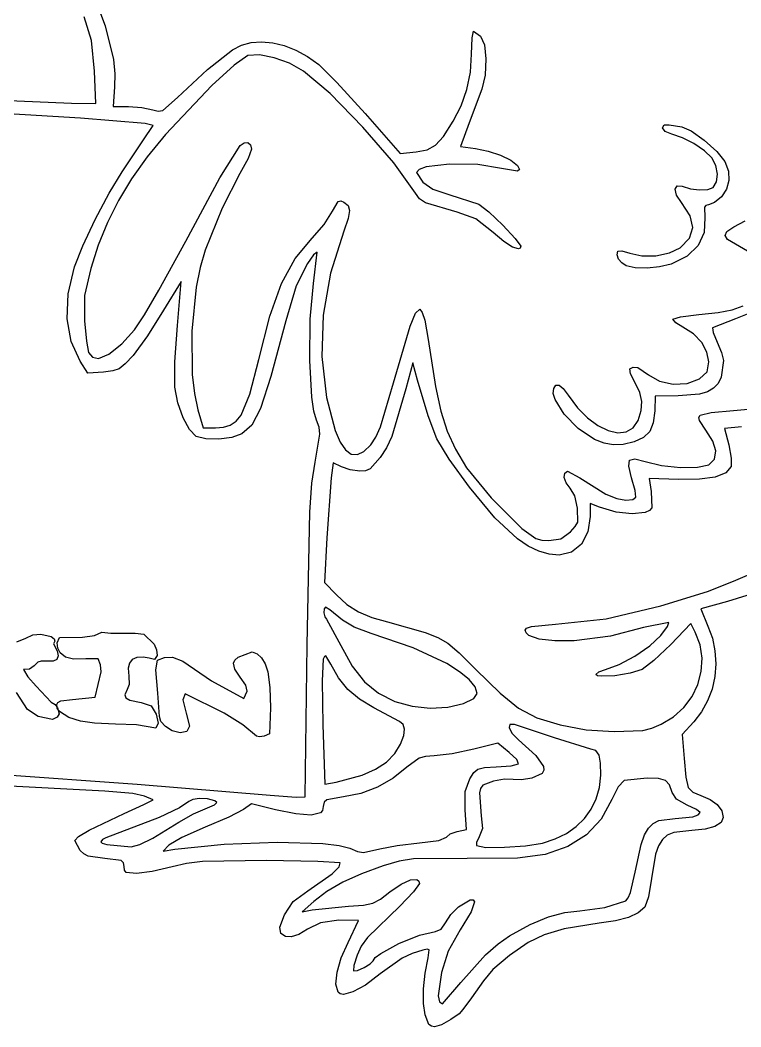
# Model space of a CAD drawing. Extents: x 2 to 201, y 47 to 241.
# Drawn here: x 64 to 134.3, y 46.9 to 145.1 of the extents above; entities that cross this region are included whole.
import ezdxf

# ---------------------------------------------------------------- set-up
doc = ezdxf.new("R2010")
doc.units = 0

msp = doc.modelspace()

# ---------------------------------------------------------------- linework, layer by layer
at = {"layer": 'Layer 1'}
for p, q in [((70.779075, 148.604522), (72.327993, 144.491419)), ((71.007031, 143.063355), (70.276125, 145.37206)), ((72.327993, 144.491419), (73.122107, 141.225555)), ((108.087552, 143.310595), (108.221354, 143.960949)), ((108.221354, 143.960949), (108.926909, 143.493874)), ((108.926909, 143.493874), (109.295311, 142.65733)), ((71.276292, 140.080393), (71.007031, 143.063355)), ((84.748565, 142.163986), (85.60255, 142.610745)), ((85.60255, 142.610745), (86.551103, 142.871511)), ((86.551103, 142.871511), (87.57508, 142.949583)), ((87.57508, 142.949583), (88.655342, 142.848258)), ((88.655342, 142.848258), (89.772748, 142.570837)), ((89.772748, 142.570837), (90.908156, 142.120618)), ((108.031898, 141.74698), (108.087552, 143.310595)), ((109.295311, 142.65733), (109.441736, 141.263066)), ((82.283745, 140.228629), (84.748565, 142.163986)), ((86.241972, 141.607929), (84.897991, 140.6678)), ((87.380551, 141.661701), (86.241972, 141.607929)), ((88.792471, 141.389043), (87.380551, 141.661701)), ((90.283469, 140.844633), (88.792471, 141.389043)), ((90.908156, 142.120618), (92.042426, 141.500899)), ((92.042426, 141.500899), (93.156416, 140.714978)), ((107.923347, 139.964029), (108.031898, 141.74698)), ((73.122107, 141.225555), (73.263287, 139.824757)), ((84.897991, 140.6678), (82.710582, 138.669485)), ((91.659284, 140.083151), (90.283469, 140.844633)), ((93.156416, 140.714978), (94.918725, 138.967368)), ((109.441736, 141.263066), (109.358158, 139.689863)), ((71.414045, 136.905393), (71.276292, 140.080393)), ((71.276292, 140.080393), (71.276292, 140.080393)), ((73.263287, 139.824757), (73.248376, 138.53307)), ((79.372373, 137.508671), (82.283745, 140.228629)), ((94.255268, 137.885012), (91.659284, 140.083151)), ((107.594249, 138.288718), (107.923347, 139.964029)), ((109.358158, 139.689863), (109.036553, 138.316504)), ((73.248376, 138.53307), (73.111724, 136.623171)), ((82.710582, 138.669485), (78.221337, 133.908665)), ((94.918725, 138.967368), (97.653091, 135.954019)), ((77.942899, 136.248778), (79.372373, 137.508671)), ((97.432101, 134.628139), (94.255268, 137.885012)), ((107.039441, 136.701997), (107.594249, 138.288718)), ((109.036553, 138.316504), (107.81089, 135.022483)), ((62.196667, 137.257694), (69.050208, 136.948472)), ((69.050208, 136.948472), (71.414045, 136.905393)), ((73.111724, 136.623171), (74.584134, 136.623171)), ((74.584134, 136.623171), (75.888579, 136.53095)), ((75.888579, 136.53095), (76.957143, 136.309227)), ((106.253757, 135.184814), (107.039441, 136.701997)), ((69.931898, 135.476928), (60.336343, 136.067701)), ((76.957143, 136.309227), (77.49534, 136.164011)), ((77.49534, 136.164011), (77.942899, 136.248778)), ((97.653091, 135.954019), (101.079692, 132.039315)), ((76.215153, 134.972676), (69.931898, 135.476928)), ((76.051689, 133.376969), (76.995074, 134.787437)), ((76.995074, 134.787437), (76.215153, 134.972676)), ((100.447585, 131.123012), (97.432101, 134.628139)), ((105.302955, 133.717381), (106.253757, 135.184814)), ((107.81089, 135.022483), (106.966904, 132.716239)), ((126.658565, 134.561845), (126.804721, 134.856653)), ((126.910452, 134.192852), (126.658565, 134.561845)), ((126.804721, 134.856653), (127.293565, 134.825497)), ((127.293565, 134.825497), (128.537713, 134.651468)), ((128.537713, 134.651468), (129.441786, 134.270095)), ((78.221337, 133.908665), (76.430462, 131.707062)), ((104.521639, 132.845849), (105.302955, 133.717381)), ((127.575787, 133.930274), (126.910452, 134.192852)), ((128.604742, 133.580864), (127.575787, 133.930274)), ((129.718961, 133.005126), (128.604742, 133.580864)), ((129.441786, 134.270095), (130.715675, 133.355397)), ((73.969087, 130.273171), (76.051689, 133.376969)), ((83.504483, 129.670747), (85.498288, 132.837168)), ((85.498288, 132.837168), (85.887696, 133.096966)), ((85.887696, 133.096966), (86.236133, 133.107574)), ((86.236133, 133.107574), (86.486828, 132.888726)), ((86.486828, 132.888726), (86.583009, 132.460153)), ((103.699906, 132.397371), (104.521639, 132.845849)), ((106.966904, 132.716239), (108.416623, 132.532366)), ((130.732015, 132.314079), (129.718961, 133.005126)), ((130.715675, 133.355397), (131.948072, 132.240461)), ((76.430462, 131.707062), (74.905324, 129.569052)), ((86.248357, 131.571389), (85.443763, 130.081678)), ((86.583009, 132.460153), (86.248357, 131.571389)), ((101.079692, 132.039315), (102.627851, 132.199098)), ((102.627851, 132.199098), (103.699906, 132.397371)), ((108.416623, 132.532366), (109.651078, 132.282682)), ((109.651078, 132.282682), (110.854064, 131.88103)), ((110.854064, 131.88103), (111.860792, 131.393705)), ((131.457471, 131.618742), (130.732015, 132.314079)), ((131.843262, 130.880934), (131.457471, 131.618742)), ((131.948072, 132.240461), (132.727669, 131.258372)), ((102.559525, 128.180112), (100.447585, 131.123012)), ((103.619813, 130.732018), (102.925096, 130.487367)), ((105.89779, 131.013712), (103.619813, 130.732018)), ((108.637857, 130.982521), (105.89779, 131.013712)), ((110.972851, 130.595156), (108.637857, 130.982521)), ((112.513178, 130.314766), (110.972851, 130.595156)), ((111.860792, 131.393705), (112.506475, 130.887004)), ((112.506475, 130.887004), (112.71106, 130.495802)), ((132.001656, 130.041564), (131.843262, 130.880934)), ((132.727669, 131.258372), (133.075092, 130.312256)), ((72.705251, 128.179931), (73.969087, 130.273171)), ((80.19934, 123.499838), (83.504483, 129.670747)), ((85.443763, 130.081678), (83.727573, 126.724583)), ((102.925096, 130.487367), (102.671087, 130.180729)), ((102.671087, 130.180729), (103.306087, 129.253274)), ((112.71106, 130.495802), (112.513178, 130.314766)), ((131.92428, 129.267436), (132.001656, 130.041564)), ((133.075092, 130.312256), (133.132792, 129.402742)), ((74.905324, 129.569052), (73.61835, 127.452924)), ((103.306087, 129.253274), (104.259684, 128.571681)), ((127.893008, 128.566285), (128.07338, 128.897085)), ((128.07338, 128.897085), (128.565964, 128.845666)), ((128.565964, 128.845666), (129.369627, 128.606484)), ((131.07902, 128.538762), (131.602759, 128.725354)), ((131.602759, 128.725354), (131.92428, 129.267436)), ((133.132792, 129.402742), (132.903842, 128.561243)), ((71.348502, 125.605282), (72.705251, 128.179931)), ((102.954259, 127.636305), (102.559525, 128.180112)), ((103.560221, 127.240856), (102.954259, 127.636305)), ((104.259684, 128.571681), (105.915231, 128.013113)), ((105.915231, 128.013113), (108.737454, 127.100257)), ((128.030671, 127.978598), (127.893008, 128.566285)), ((128.492191, 127.259359), (128.030671, 127.978598)), ((129.369627, 128.606484), (130.270977, 128.501661)), ((130.270977, 128.501661), (131.07902, 128.538762)), ((132.391317, 127.81917), (131.707019, 127.260134)), ((132.903842, 128.561243), (132.391317, 127.81917)), ((73.61835, 127.452924), (72.541969, 125.316967)), ((83.727573, 126.724583), (82.074227, 122.613666)), ((94.491271, 126.407511), (95.036718, 127.370333)), ((95.036718, 127.370333), (95.28258, 127.441052)), ((95.28258, 127.441052), (95.604835, 127.314805)), ((95.604835, 127.314805), (96.011554, 126.981567)), ((96.011554, 126.981567), (96.143964, 126.481461)), ((106.648332, 126.334046), (103.560221, 127.240856)), ((108.737454, 127.100257), (109.722066, 126.352917)), ((129.349752, 125.969406), (128.492191, 127.259359)), ((130.870178, 126.984226), (130.740408, 126.810039)), ((130.740408, 126.810039), (130.78804, 125.805176)), ((131.126735, 127.027615), (130.870178, 126.984226)), ((131.707019, 127.260134), (131.126735, 127.027615)), ((93.687467, 125.135369), (94.491271, 126.407511)), ((96.001059, 125.69123), (95.581834, 124.487615)), ((96.143964, 126.481461), (96.001059, 125.69123)), ((108.469851, 125.660636), (106.648332, 126.334046)), ((109.722066, 126.352917), (111.088665, 125.064368)), ((129.617488, 124.822303), (129.349752, 125.969406)), ((130.78804, 125.805176), (130.721748, 124.350702)), ((70.146931, 123.046994), (71.348502, 125.605282)), ((72.541969, 125.316967), (71.64861, 123.119471)), ((92.51295, 123.78206), (93.687467, 125.135369)), ((110.157003, 124.326814), (108.469851, 125.660636)), ((111.088665, 125.064368), (112.302213, 123.770186)), ((129.294791, 123.794002), (129.617488, 124.822303)), ((132.934538, 124.429582), (133.599814, 124.907921)), ((133.599814, 124.907921), (134.720768, 125.48721)), ((90.855003, 121.811922), (92.51295, 123.78206)), ((95.581834, 124.487615), (94.294403, 120.385559)), ((111.185626, 123.463115), (110.157003, 124.326814)), ((112.302213, 123.770186), (112.827672, 123.005949)), ((128.381052, 122.860452), (129.294791, 123.794002)), ((130.721748, 124.350702), (130.128314, 123.076037)), ((132.771635, 124.046386), (132.934538, 124.429582)), ((132.999823, 123.649812), (132.771635, 124.046386)), ((69.348629, 121.002834), (70.146931, 123.046994)), ((71.64861, 123.119471), (70.910701, 120.818727)), ((77.554241, 118.70206), (80.19934, 123.499838)), ((112.037252, 122.923595), (111.185626, 123.463115)), ((112.616422, 122.755468), (112.037252, 122.923595)), ((112.774003, 122.825432), (112.616422, 122.755468)), ((112.827672, 123.005949), (112.774003, 122.825432)), ((127.335161, 122.356328), (128.381052, 122.860452)), ((130.128314, 123.076037), (129.044041, 122.031376)), ((134.949407, 122.51206), (132.999823, 123.649812)), ((82.074227, 122.613666), (81.585385, 120.942656)), ((89.510723, 119.36208), (90.855003, 121.811922)), ((92.647336, 122.164758), (92.063221, 121.327552)), ((92.631483, 119.372586), (92.986462, 122.411586)), ((92.986462, 122.411586), (92.647336, 122.164758)), ((122.221835, 122.161862), (122.28937, 122.520552)), ((122.365298, 121.750284), (122.221835, 122.161862)), ((122.28937, 122.520552), (122.697932, 122.562918)), ((122.673326, 121.367508), (122.365298, 121.750284)), ((122.697932, 122.562918), (123.472107, 122.328068)), ((123.472107, 122.328068), (124.641092, 122.064151)), ((124.641092, 122.064151), (126.008642, 122.082233)), ((126.008642, 122.082233), (127.335161, 122.356328)), ((129.044041, 122.031376), (127.505231, 121.266912)), ((68.733384, 118.356747), (69.348629, 121.002834)), ((70.910701, 120.818727), (70.315396, 118.187109)), ((81.585385, 120.942656), (81.202358, 119.009089)), ((92.063221, 121.327552), (90.935892, 119.125393)), ((123.099489, 121.095222), (122.673326, 121.367508)), ((123.997019, 120.892497), (123.099489, 121.095222)), ((123.099489, 121.095222), (123.099489, 121.095222)), ((125.144658, 120.857986), (123.997019, 120.892497)), ((126.371147, 120.985016), (125.144658, 120.857986)), ((127.505231, 121.266912), (126.371147, 120.985016)), ((94.294403, 120.385559), (93.583849, 116.294949)), ((79.7431, 119.568262), (78.013557, 116.758587)), ((79.384282, 115.282365), (79.7431, 119.568262)), ((81.202358, 119.009089), (80.770632, 114.723315)), ((88.363371, 116.16812), (89.510723, 119.36208)), ((90.935892, 119.125393), (89.920146, 115.738727)), ((92.311032, 115.88202), (92.631483, 119.372586)), ((68.617519, 115.910661), (68.733384, 118.356747)), ((70.315396, 118.187109), (70.324018, 115.738727)), ((76.148548, 116.324442), (77.554241, 118.70206)), ((102.579771, 116.475215), (102.981503, 116.867615)), ((102.981503, 116.867615), (103.233743, 116.556237)), ((133.432385, 116.790085), (134.530854, 117.204504)), ((68.998435, 113.710016), (68.617519, 115.910661)), ((75.189534, 114.862597), (76.148548, 116.324442)), ((78.013557, 116.758587), (76.463102, 114.27211)), ((87.296213, 111.965627), (88.363371, 116.16812)), ((92.26379, 111.868243), (92.311032, 115.88202)), ((93.583849, 116.294949), (93.45306, 112.243753)), ((102.046173, 115.221493), (102.579771, 116.475215)), ((103.233743, 116.556237), (103.499702, 115.789603)), ((127.646343, 115.879838), (128.392468, 116.133534)), ((127.936502, 115.537922), (127.646343, 115.879838)), ((128.392468, 116.133534), (130.186343, 116.347172)), ((130.186343, 116.347172), (132.068264, 116.527418)), ((133.755917, 115.931016), (131.519673, 115.049458)), ((132.068264, 116.527418), (133.432385, 116.790085)), ((135.397033, 116.571032), (133.755917, 115.931016)), ((70.324018, 115.738727), (70.496337, 113.743547)), ((79.11458, 111.734729), (79.384282, 115.282365)), ((89.920146, 115.738727), (88.474048, 110.303037)), ((100.419941, 109.670949), (102.046173, 115.221493)), ((103.499702, 115.789603), (103.796984, 113.895581)), ((128.63412, 115.112179), (127.936502, 115.537922)), ((129.668277, 114.448524), (128.63412, 115.112179)), ((131.519673, 115.049458), (131.5859, 114.574649)), ((73.937884, 113.48864), (75.189534, 114.862597)), ((76.463102, 114.27211), (75.043902, 112.359669)), ((80.770632, 114.723315), (80.812811, 110.494397)), ((103.796984, 113.895581), (104.510019, 109.326547)), ((130.470593, 113.616826), (129.668277, 114.448524)), ((131.5859, 114.574649), (131.971765, 113.659711)), ((69.873535, 111.800251), (68.998435, 113.710016)), ((70.496337, 113.743547), (70.715294, 112.640357)), ((72.67357, 112.468932), (73.937884, 113.48864)), ((130.989673, 112.685653), (130.470593, 113.616826)), ((131.971765, 113.659711), (132.405022, 112.625091)), ((70.715294, 112.640357), (71.076751, 112.16913)), ((71.076751, 112.16913), (71.676568, 112.069838)), ((71.676568, 112.069838), (72.67357, 112.468932)), ((75.043902, 112.359669), (74.273799, 111.525139)), ((86.435481, 108.574158), (87.296213, 111.965627)), ((93.45306, 112.243753), (93.904926, 108.259936)), ((131.17412, 111.723574), (130.989673, 112.685653)), ((132.405022, 112.625091), (132.585231, 111.862537)), ((70.637454, 110.608587), (69.873535, 111.800251)), ((73.686575, 111.059291), (73.061496, 110.83679)), ((74.273799, 111.525139), (73.686575, 111.059291)), ((79.128787, 109.247615), (79.11458, 111.734729)), ((92.470082, 108.272297), (92.26379, 111.868243)), ((102.306597, 111.646504), (101.624438, 109.106504)), ((102.784512, 109.953171), (102.306597, 111.646504)), ((123.469933, 111.044903), (123.805856, 111.214104)), ((123.548388, 110.570294), (123.469933, 111.044903)), ((123.805856, 111.214104), (124.239384, 111.168754)), ((124.239384, 111.168754), (125.302289, 110.465088)), ((131.005397, 110.741905), (131.17412, 111.723574)), ((132.585231, 111.862537), (132.362361, 110.224939)), ((72.177823, 110.732299), (70.637454, 110.608587)), ((73.061496, 110.83679), (72.177823, 110.732299)), ((80.812811, 110.494397), (81.022167, 108.631903)), ((88.474048, 110.303037), (87.477516, 107.162403)), ((123.987331, 109.679551), (123.548388, 110.570294)), ((125.302289, 110.465088), (126.34506, 109.844852)), ((129.06468, 109.630494), (130.256898, 110.074572)), ((130.256898, 110.074572), (131.005397, 110.741905)), ((132.362361, 110.224939), (132.064043, 109.624893)), ((79.418615, 107.716788), (79.128787, 109.247615)), ((99.176939, 105.391229), (100.419941, 109.670949)), ((101.624438, 109.106504), (100.2674, 104.451478)), ((103.804042, 106.45539), (102.784512, 109.953171)), ((104.510019, 109.326547), (105.041961, 106.917895)), ((116.008313, 108.645702), (116.043764, 109.126257)), ((116.043764, 109.126257), (116.270843, 109.462054)), ((116.270843, 109.462054), (116.575118, 109.467779)), ((116.575118, 109.467779), (116.966006, 109.139055)), ((116.966006, 109.139055), (117.452927, 108.471504)), ((124.449244, 108.727597), (123.987331, 109.679551)), ((126.34506, 109.844852), (127.679962, 109.560287)), ((127.679962, 109.560287), (129.06468, 109.630494)), ((131.623598, 109.156901), (131.027873, 108.810626)), ((132.064043, 109.624893), (131.623598, 109.156901)), ((81.022167, 108.631903), (81.36266, 107.060393)), ((85.576735, 106.542694), (86.435481, 108.574158)), ((92.662155, 106.925087), (92.470082, 108.272297)), ((93.904926, 108.259936), (94.740267, 105.017987)), ((116.191188, 108.042742), (116.008313, 108.645702)), ((117.079604, 106.634653), (116.191188, 108.042742)), ((117.452927, 108.471504), (118.35971, 107.249129)), ((124.647439, 107.851467), (124.449244, 108.727597)), ((125.953009, 108.396538), (125.90077, 106.966021)), ((128.177485, 108.398742), (125.953009, 108.396538)), ((130.263715, 108.575732), (128.177485, 108.398742)), ((131.027873, 108.810626), (130.263715, 108.575732)), ((79.919224, 106.2735), (79.418615, 107.716788)), ((81.36266, 107.060393), (81.877772, 105.296504)), ((87.477516, 107.162403), (86.635866, 105.55576)), ((118.35971, 107.249129), (119.34136, 106.255227)), ((124.588315, 106.970251), (124.647439, 107.851467)), ((133.570554, 106.993512), (136.087073, 107.224927)), ((80.54288, 105.120359), (79.919224, 106.2735)), ((85.08547, 105.93827), (85.576735, 106.542694)), ((92.910234, 106.035227), (92.662155, 106.925087)), ((93.16913, 105.356478), (92.910234, 106.035227)), ((104.668098, 104.206046), (103.804042, 106.45539)), ((105.041961, 106.917895), (105.660875, 104.962643)), ((118.444397, 105.232076), (117.079604, 106.634653)), ((119.34136, 106.255227), (120.352783, 105.506109)), ((124.278274, 106.003039), (124.588315, 106.970251)), ((125.90077, 106.966021), (125.758846, 105.787055)), ((130.196457, 106.30743), (130.308263, 106.51987)), ((130.245263, 106.019589), (130.196457, 106.30743)), ((130.308263, 106.51987), (131.385106, 106.795841)), ((131.385106, 106.795841), (133.570554, 106.993512)), ((81.20185, 104.459972), (80.54288, 105.120359)), ((81.877772, 105.296504), (83.063444, 105.296504)), ((83.063444, 105.296504), (83.85388, 105.354653)), ((83.85388, 105.354653), (84.519537, 105.555415)), ((84.519537, 105.555415), (85.08547, 105.93827)), ((86.635866, 105.55576), (85.654413, 104.722044)), ((93.24273, 104.670854), (93.16913, 105.356478)), ((98.724122, 104.376219), (99.176939, 105.391229)), ((120.020952, 104.165098), (118.444397, 105.232076)), ((120.352783, 105.506109), (121.348889, 105.018081)), ((123.114774, 104.89053), (123.794369, 105.283623)), ((123.794369, 105.283623), (124.278274, 106.003039)), ((125.758846, 105.787055), (125.405505, 104.930407)), ((130.885463, 105.064529), (130.245263, 106.019589)), ((131.566832, 103.998932), (130.885463, 105.064529)), ((134.345, 105.400026), (132.696483, 105.227724)), ((132.696483, 105.227724), (133.114821, 103.622035)), ((82.148832, 104.205005), (81.20185, 104.459972)), ((83.400805, 104.175125), (82.148832, 104.205005)), ((84.666442, 104.353187), (83.400805, 104.175125)), ((85.654413, 104.722044), (84.666442, 104.353187)), ((92.796865, 101.934766), (93.24273, 104.670854)), ((94.740267, 105.017987), (95.224987, 103.910637)), ((98.207601, 103.630087), (98.724122, 104.376219)), ((100.2674, 104.451478), (99.762308, 103.337973)), ((105.852396, 102.221949), (104.668098, 104.206046)), ((105.660875, 104.962643), (106.465267, 103.203729)), ((120.953266, 103.791022), (120.020952, 104.165098)), ((120.020952, 104.165098), (120.020952, 104.165098)), ((121.348889, 105.018081), (122.284583, 104.807452)), ((122.284583, 104.807452), (123.114774, 104.89053)), ((124.800228, 104.334699), (123.902495, 103.938553)), ((125.405505, 104.930407), (124.800228, 104.334699)), ((95.224987, 103.910637), (95.750691, 103.149701)), ((95.750691, 103.149701), (96.314591, 102.73818)), ((97.545834, 102.975373), (98.207601, 103.630087)), ((99.762308, 103.337973), (99.139217, 102.403727)), ((106.465267, 103.203729), (107.553644, 101.384092)), ((121.854462, 103.63187), (120.953266, 103.791022)), ((122.809289, 103.682696), (121.854462, 103.63187)), ((123.902495, 103.938553), (122.809289, 103.682696)), ((131.845883, 103.038258), (131.566832, 103.998932)), ((133.114821, 103.622035), (133.35512, 102.344275)), ((96.314591, 102.73818), (96.913901, 102.679071)), ((96.913901, 102.679071), (97.545834, 102.975373)), ((99.139217, 102.403727), (98.14716, 101.298356)), ((107.832649, 99.519907), (105.852396, 102.221949)), ((123.359999, 101.542676), (123.449201, 102.143213)), ((123.449201, 102.143213), (123.966747, 102.277269)), ((123.966747, 102.277269), (124.969267, 102.013408)), ((131.17412, 101.698583), (131.716889, 102.249233)), ((131.716889, 102.249233), (131.845883, 103.038258)), ((133.35512, 102.344275), (133.345397, 101.527015)), ((92.468149, 99.892803), (92.796865, 101.934766)), ((94.555081, 101.888211), (94.356679, 100.417359)), ((95.352811, 101.475692), (94.555081, 101.888211)), ((96.209676, 101.184349), (95.352811, 101.475692)), ((97.149579, 101.063171), (96.209676, 101.184349)), ((98.14716, 101.298356), (97.704692, 101.109473)), ((107.553644, 101.384092), (109.963155, 98.462266)), ((123.642512, 100.407095), (123.359999, 101.542676)), ((124.969267, 102.013408), (126.567342, 101.633304)), ((126.567342, 101.633304), (128.407154, 101.440282)), ((128.407154, 101.440282), (130.079235, 101.455116)), ((130.079235, 101.455116), (131.17412, 101.698583)), ((133.345397, 101.527015), (132.817601, 100.910016)), ((94.356679, 100.417359), (93.931681, 94.57206)), ((97.704692, 101.109473), (97.149579, 101.063171)), ((117.081269, 100.458898), (117.116457, 100.887835)), ((117.261685, 99.921963), (117.081269, 100.458898)), ((117.116457, 100.887835), (117.389145, 101.063171)), ((117.389145, 101.063171), (118.58859, 100.404526)), ((118.58859, 100.404526), (121.12847, 98.814249)), ((123.997637, 99.194822), (123.642512, 100.407095)), ((128.203421, 100.262453), (125.356815, 100.367826)), ((125.356815, 100.367826), (125.549798, 99.096266)), ((130.246645, 100.277744), (128.203421, 100.262453)), ((131.784694, 100.493596), (130.246645, 100.277744)), ((132.817601, 100.910016), (131.784694, 100.493596)), ((92.262259, 97.055458), (92.468149, 99.892803)), ((110.296749, 96.520407), (107.832649, 99.519907)), ((117.635807, 99.422636), (117.261685, 99.921963)), ((118.103344, 98.652772), (117.635807, 99.422636)), ((124.053364, 98.547299), (123.997637, 99.194822)), ((109.963155, 98.462266), (112.950072, 95.489282)), ((118.378814, 97.451822), (118.103344, 98.652772)), ((121.12847, 98.814249), (122.204923, 98.388324)), ((122.204923, 98.388324), (123.085039, 98.240949)), ((123.085039, 98.240949), (123.764297, 98.288138)), ((123.764297, 98.288138), (124.053364, 98.547299)), ((125.549798, 99.096266), (125.612649, 97.485626)), ((118.391771, 96.102169), (118.378814, 97.451822)), ((120.520231, 97.552569), (119.603009, 97.929926)), ((119.603009, 97.929926), (119.603009, 96.66031)), ((122.127257, 97.077607), (120.520231, 97.552569)), ((125.388483, 97.223834), (124.971887, 97.040212)), ((125.612649, 97.485626), (125.388483, 97.223834)), ((92.001337, 84.1216), (92.262259, 97.055458)), ((112.522749, 94.453807), (110.296749, 96.520407)), ((119.603009, 96.66031), (119.375289, 95.152331)), ((123.710616, 96.905513), (122.127257, 97.077607)), ((124.971887, 97.040212), (123.710616, 96.905513)), ((112.950072, 95.489282), (114.318998, 94.508429)), ((117.686607, 95.152241), (118.154322, 95.661512)), ((118.154322, 95.661512), (118.391771, 96.102169)), ((93.931681, 94.57206), (93.705085, 90.197615)), ((113.571352, 93.75144), (112.522749, 94.453807)), ((114.318998, 94.508429), (114.898331, 94.334327)), ((114.898331, 94.334327), (115.586197, 94.289838)), ((115.586197, 94.289838), (116.75066, 94.458691)), ((116.75066, 94.458691), (117.686607, 95.152241)), ((119.375289, 95.152331), (118.743759, 93.954581)), ((114.590299, 93.259613), (113.571352, 93.75144)), ((118.743759, 93.954581), (117.785865, 93.163951)), ((115.589548, 92.970763), (114.590299, 93.259613)), ((116.579055, 92.87733), (115.589548, 92.970763)), ((117.785865, 93.163951), (116.579055, 92.87733)), ((133.573009, 90.350789), (136.918076, 91.791973)), ((131.033009, 89.330942), (133.573009, 90.350789)), ((93.705085, 90.197615), (94.865611, 88.991942)), ((136.226829, 89.374475), (132.981274, 88.352943)), ((94.865611, 88.991942), (95.88574, 88.075255)), ((126.492403, 87.940384), (131.033009, 89.330942)), ((93.659463, 87.628992), (93.643458, 87.248106)), ((93.791586, 87.798727), (93.659463, 87.628992)), ((94.234107, 87.558457), (93.791586, 87.798727)), ((95.444194, 86.536273), (94.234107, 87.558457)), ((95.88574, 88.075255), (97.011187, 87.358623)), ((121.155231, 86.676298), (126.492403, 87.940384)), ((132.981274, 88.352943), (130.393945, 87.652403)), ((130.393945, 87.652403), (131.086801, 85.936703)), ((93.643458, 87.248106), (93.726931, 86.848549)), ((93.726931, 86.848549), (93.893242, 86.6228)), ((93.893242, 86.6228), (95.312058, 84.071302)), ((96.610576, 85.862765), (95.444194, 86.536273)), ((97.011187, 87.358623), (98.309307, 86.806793)), ((98.309307, 86.806793), (99.847454, 86.384514)), ((116.216343, 86.152454), (121.155231, 86.676298)), ((98.266417, 85.246193), (96.610576, 85.862765)), ((99.847454, 86.384514), (103.516343, 85.327391)), ((113.253009, 85.569349), (113.397998, 85.76742)), ((113.347588, 85.296315), (113.253009, 85.569349)), ((113.397998, 85.76742), (113.886591, 85.920076)), ((113.886591, 85.920076), (116.216343, 86.152454)), ((124.809219, 85.809647), (121.578565, 84.965134)), ((127.265935, 86.322033), (124.809219, 85.809647)), ((126.482458, 85.048409), (127.124016, 85.91675)), ((127.124016, 85.91675), (127.265935, 86.322033)), ((129.416553, 86.201577), (127.452936, 84.174742)), ((129.835371, 85.377373), (129.416553, 86.201577)), ((131.086801, 85.936703), (131.517746, 84.766128)), ((63.719427, 84.417615), (64.591398, 84.796322)), ((64.591398, 84.796322), (65.283218, 85.119052)), ((65.283218, 85.119052), (66.053637, 85.183119)), ((66.053637, 85.183119), (67.048397, 84.943132)), ((67.048397, 84.943132), (67.345698, 84.731584)), ((67.430867, 84.481743), (67.301226, 84.233862)), ((67.345698, 84.731584), (67.430867, 84.481743)), ((67.658448, 84.340251), (67.87445, 84.851881)), ((67.87445, 84.851881), (70.123533, 84.879894)), ((70.123533, 84.879894), (71.270067, 85.033642)), ((71.270067, 85.033642), (72.012384, 85.367498)), ((72.012384, 85.367498), (72.884659, 85.260541)), ((72.884659, 85.260541), (74.053325, 85.27093)), ((74.053325, 85.27093), (75.243106, 85.279749)), ((75.243106, 85.279749), (76.095002, 85.18667)), ((76.095002, 85.18667), (77.107888, 84.191474)), ((102.351002, 83.850448), (98.266417, 85.246193)), ((103.516343, 85.327391), (104.754511, 84.862108)), ((104.754511, 84.862108), (105.737005, 84.291417)), ((113.620118, 85.057161), (113.347588, 85.296315)), ((114.631781, 84.694968), (113.620118, 85.057161)), ((116.153503, 84.511725), (114.631781, 84.694968)), ((118.050787, 84.53639), (116.153503, 84.511725)), ((121.578565, 84.965134), (118.050787, 84.53639)), ((125.40899, 84.040565), (126.482458, 85.048409)), ((130.31076, 84.122023), (129.835371, 85.377373)), ((131.517746, 84.766128), (131.768396, 83.541297)), ((67.301226, 84.233862), (67.645161, 83.557226)), ((67.645161, 83.557226), (67.738103, 83.054325)), ((67.705332, 83.813658), (67.658448, 84.340251)), ((67.934053, 83.358457), (67.705332, 83.813658)), ((77.107888, 84.191474), (77.338911, 83.658483)), ((77.338911, 83.658483), (77.386321, 83.101897)), ((91.80412, 69.313171), (92.001337, 84.1216)), ((92.001337, 84.1216), (92.001337, 84.1216)), ((95.312058, 84.071302), (96.412654, 82.058771)), ((105.627411, 82.297399), (102.351002, 83.850448)), ((105.737005, 84.291417), (106.843889, 83.338089)), ((123.962267, 83.036468), (125.40899, 84.040565)), ((127.452936, 84.174742), (125.821017, 82.616533)), ((130.503846, 82.827032), (130.31076, 84.122023)), ((131.768396, 83.541297), (131.842907, 82.290474)), ((66.088545, 82.523093), (65.752976, 82.425511)), ((67.255833, 82.527408), (66.088545, 82.523093)), ((67.600327, 82.702661), (67.255833, 82.527408)), ((67.738103, 83.054325), (67.600327, 82.702661)), ((68.467551, 82.928026), (67.934053, 83.358457)), ((69.229436, 82.7375), (68.467551, 82.928026)), ((70.441933, 82.750668), (69.229436, 82.7375)), ((71.632194, 82.765632), (70.441933, 82.750668)), ((71.88348, 82.173266), (71.632194, 82.765632)), ((74.970888, 82.705763), (74.683696, 82.359915)), ((75.418963, 82.891076), (74.970888, 82.705763)), ((76.027898, 82.915845), (75.418963, 82.891076)), ((76.604354, 82.820216), (76.027898, 82.915845)), ((77.13564, 82.716229), (76.604354, 82.820216)), ((77.386321, 83.101897), (77.13564, 82.716229)), ((77.261915, 81.697364), (77.423735, 82.643562)), ((77.423735, 82.643562), (78.10462, 82.90267)), ((78.10462, 82.90267), (78.900638, 82.94324)), ((78.900638, 82.94324), (79.904757, 82.542476)), ((79.904757, 82.542476), (82.684166, 80.608576)), ((84.82459, 82.355439), (84.955512, 82.638568)), ((84.955512, 82.638568), (85.303385, 82.913443)), ((85.303385, 82.913443), (86.649896, 83.43839)), ((86.649896, 83.43839), (87.153101, 83.25571)), ((87.153101, 83.25571), (87.574346, 82.868928)), ((87.574346, 82.868928), (87.913634, 82.278034)), ((93.585705, 82.725105), (93.48541, 80.608628)), ((93.717143, 83.010125), (93.585705, 82.725105)), ((93.849159, 83.047094), (93.717143, 83.010125)), ((94.309463, 82.248869), (93.849159, 83.047094)), ((106.843889, 83.338089), (108.455231, 81.724898)), ((122.426193, 82.210324), (123.962267, 83.036468)), ((125.821017, 82.616533), (124.654872, 81.7164)), ((130.428823, 81.531003), (130.503846, 82.827032)), ((64.963047, 81.760198), (64.352655, 81.739986)), ((64.352655, 81.739986), (64.791429, 81.009652)), ((65.403798, 82.080001), (64.963047, 81.760198)), ((65.752976, 82.425511), (65.403798, 82.080001)), ((71.634536, 80.255624), (71.93103, 81.51127)), ((71.93103, 81.51127), (71.88348, 82.173266)), ((74.683696, 82.359915), (74.55741, 81.85354)), ((74.55741, 81.85354), (74.616437, 81.061447)), ((77.447292, 79.418708), (77.261915, 81.697364)), ((84.974665, 81.772818), (84.82459, 82.355439)), ((85.499389, 80.978683), (84.974665, 81.772818)), ((87.913634, 82.278034), (88.170964, 81.483017)), ((95.068603, 80.916535), (94.309463, 82.248869)), ((96.412654, 82.058771), (97.603148, 80.531355)), ((106.871974, 81.51334), (105.627411, 82.297399)), ((107.805803, 80.751698), (106.871974, 81.51334)), ((108.455231, 81.724898), (110.837794, 79.42631)), ((120.167454, 81.244381), (120.436888, 81.512895)), ((120.436888, 81.512895), (121.084676, 81.736342)), ((121.084676, 81.736342), (122.426193, 82.210324)), ((124.654872, 81.7164), (123.514015, 81.35489)), ((130.099887, 80.272539), (130.428823, 81.531003)), ((131.842907, 82.290474), (131.745437, 81.041925)), ((64.791429, 81.009652), (65.591744, 80.114862)), ((74.616437, 81.061447), (74.674724, 80.257035)), ((82.684166, 80.608576), (85.854103, 78.889185)), ((86.023895, 80.184454), (85.499389, 80.978683)), ((88.170964, 81.483017), (88.383029, 79.965109)), ((93.48541, 80.608628), (93.548987, 76.343724)), ((95.992125, 79.790673), (95.068603, 80.916535)), ((97.603148, 80.531355), (98.958335, 79.411265)), ((108.392669, 80.033055), (107.805803, 80.751698)), ((120.317524, 81.119288), (120.167454, 81.244381)), ((120.722047, 81.061212), (120.317524, 81.119288)), ((122.02032, 81.117271), (120.722047, 81.061212)), ((123.514015, 81.35489), (122.02032, 81.117271)), ((131.745437, 81.041925), (131.480141, 79.823914)), ((65.591744, 80.114862), (67.054106, 78.533221)), ((71.338999, 79.012274), (71.634536, 80.255624)), ((74.459928, 79.763744), (74.244395, 79.258132)), ((74.674724, 80.257035), (74.459928, 79.763744)), ((85.854103, 78.889185), (86.173939, 79.601814)), ((86.173939, 79.601814), (86.023895, 80.184454)), ((88.383029, 79.965109), (88.42758, 77.992932)), ((97.124494, 78.826077), (95.992125, 79.790673)), ((108.596343, 79.377992), (108.392669, 80.033055)), ((129.531235, 79.090242), (130.099887, 80.272539)), ((131.480141, 79.823914), (131.051177, 78.664704)), ((64.752697, 77.832495), (63.692394, 79.492816)), ((67.715718, 78.522928), (68.007722, 78.665463)), ((68.007722, 78.665463), (69.141179, 78.795756)), ((69.141179, 78.795756), (71.338999, 79.012274)), ((74.244395, 79.258132), (74.352231, 78.948088)), ((74.352231, 78.948088), (74.73122, 78.726758)), ((74.73122, 78.726758), (75.838679, 78.514798)), ((77.632664, 77.140048), (77.447292, 79.418708)), ((80.118709, 79.351003), (79.896098, 78.766331)), ((79.896098, 78.766331), (80.225098, 77.478752)), ((83.935725, 77.456594), (80.118709, 79.351003)), ((98.510172, 77.97754), (97.124494, 78.826077)), ((98.958335, 79.411265), (100.553009, 78.62071)), ((100.553009, 78.62071), (102.234136, 78.158027)), ((107.255787, 78.398638), (108.268245, 78.883619)), ((108.268245, 78.883619), (108.596343, 79.377992)), ((110.837794, 79.42631), (112.602967, 77.953181)), ((128.737063, 78.022716), (129.531235, 79.090242)), ((131.051177, 78.664704), (130.462701, 77.592561)), ((65.778658, 77.150417), (64.752697, 77.832495)), ((67.054106, 78.533221), (67.456106, 78.319347)), ((67.456106, 78.319347), (67.673708, 78.003524)), ((67.606923, 78.328811), (67.715718, 78.522928)), ((67.658718, 77.969356), (67.606923, 78.328811)), ((67.872376, 77.636856), (67.658718, 77.969356)), ((67.673708, 78.003524), (67.823848, 77.388466)), ((68.78537, 77.05272), (67.872376, 77.636856)), ((75.838679, 78.514798), (76.792071, 78.173394)), ((76.792071, 78.173394), (77.280358, 77.371341)), ((88.42758, 77.992932), (88.339521, 75.453864)), ((101.015402, 76.654581), (98.510172, 77.97754)), ((102.234136, 78.158027), (104.005829, 77.963666)), ((104.005829, 77.963666), (105.726807, 78.04231)), ((105.726807, 78.04231), (107.255787, 78.398638)), ((107.255787, 78.398638), (107.255787, 78.398638)), ((112.602967, 77.953181), (114.406798, 77.028032)), ((127.731566, 77.108564), (128.737063, 78.022716)), ((130.462701, 77.592561), (129.71887, 76.635748)), ((67.18646, 76.837196), (65.778658, 77.150417)), ((67.650715, 77.073427), (67.18646, 76.837196)), ((67.18646, 76.837196), (67.18646, 76.837196)), ((67.18646, 76.837196), (67.18646, 76.837196)), ((67.823848, 77.388466), (67.650715, 77.073427)), ((69.929243, 76.68388), (68.78537, 77.05272)), ((71.273882, 76.48334), (69.929243, 76.68388)), ((77.280358, 77.371341), (77.486761, 76.48724)), ((77.75527, 76.66577), (77.632664, 77.140048)), ((78.195655, 76.171961), (77.75527, 76.66577)), ((80.225098, 77.478752), (80.554105, 76.191164)), ((85.747349, 76.32673), (83.935725, 77.456594)), ((101.378083, 76.354067), (101.015402, 76.654581)), ((114.406798, 77.028032), (116.664007, 76.317562)), ((126.52894, 76.386388), (127.731566, 77.108564)), ((129.71887, 76.635748), (128.574233, 75.393954)), ((73.328189, 76.410304), (71.273882, 76.48334)), ((75.382267, 76.337287), (73.328189, 76.410304)), ((77.250682, 76.002089), (75.382267, 76.337287)), ((77.486761, 76.48724), (77.250682, 76.002089)), ((77.250682, 76.002089), (77.250682, 76.002089)), ((77.250682, 76.002089), (77.250682, 76.002089)), ((78.862162, 75.749385), (78.195655, 76.171961)), ((79.624555, 75.564986), (78.862162, 75.749385)), ((80.294508, 75.686313), (79.624555, 75.564986)), ((80.554105, 76.191164), (80.294508, 75.686313)), ((87.086635, 75.210097), (85.747349, 76.32673)), ((93.548987, 76.343724), (93.729271, 70.548881)), ((101.514579, 75.921489), (101.378083, 76.354067)), ((101.427465, 75.302099), (101.514579, 75.921489)), ((111.757816, 76.373577), (111.700787, 76.080058)), ((111.700787, 76.080058), (111.96519, 75.52916)), ((112.220986, 76.369885), (111.757816, 76.373577)), ((116.118242, 75.070267), (112.220986, 76.369885)), ((116.664007, 76.317562), (119.227164, 75.857569)), ((119.227164, 75.857569), (121.94884, 75.683849)), ((121.94884, 75.683849), (124.746657, 75.787038)), ((124.746657, 75.787038), (125.621347, 76.002698)), ((125.621347, 76.002698), (126.52894, 76.386388)), ((126.52894, 76.386388), (126.52894, 76.386388)), ((87.369469, 75.162588), (87.086635, 75.210097)), ((87.830732, 75.21776), (87.369469, 75.162588)), ((88.339521, 75.453864), (87.830732, 75.21776)), ((88.339521, 75.453864), (88.339521, 75.453864)), ((88.339521, 75.453864), (88.339521, 75.453864)), ((101.119316, 74.441152), (101.427465, 75.302099)), ((111.96519, 75.52916), (112.600878, 74.861595)), ((112.600878, 74.861595), (114.303202, 73.323356)), ((119.682031, 73.969838), (116.118242, 75.070267)), ((128.574233, 75.393954), (128.765495, 73.059118)), ((100.57287, 73.526894), (101.119316, 74.441152)), ((108.250451, 73.947285), (106.151504, 73.50993)), ((110.585671, 74.549816), (108.250451, 73.947285)), ((111.712781, 73.644043), (110.585671, 74.549816)), ((112.445127, 72.940743), (111.712781, 73.644043)), ((120.159955, 73.830708), (119.682031, 73.969838)), ((120.4679, 73.385407), (120.159955, 73.830708)), ((98.675666, 71.998609), (99.748778, 72.705027)), ((99.748778, 72.705027), (100.57287, 73.526894)), ((102.921788, 73.092574), (101.734166, 72.190015)), ((103.535276, 73.24979), (102.921788, 73.092574)), ((104.384345, 73.304519), (103.535276, 73.24979)), ((106.151504, 73.50993), (104.384345, 73.304519)), ((112.623117, 72.521761), (112.445127, 72.940743)), ((114.303202, 73.323356), (115.060149, 72.275851)), ((120.621466, 72.592062), (120.4679, 73.385407)), ((128.765495, 73.059118), (128.938353, 71.227449)), ((50.599676, 72.286537), (75.435231, 70.559837)), ((97.382158, 71.430698), (98.675666, 71.998609)), ((101.734166, 72.190015), (100.398675, 71.117438)), ((107.867137, 71.057073), (108.246997, 71.679137)), ((108.246997, 71.679137), (108.64438, 72.008977)), ((108.64438, 72.008977), (109.296002, 72.153677)), ((109.296002, 72.153677), (110.438576, 72.220322)), ((110.438576, 72.220322), (111.891993, 72.343902)), ((111.891993, 72.343902), (112.623117, 72.521761)), ((115.098383, 71.89584), (114.917406, 71.590172)), ((115.060149, 72.275851), (115.098383, 71.89584)), ((120.636253, 71.408804), (120.621466, 72.592062)), ((93.729271, 70.548881), (94.833409, 70.735424)), ((94.833409, 70.735424), (97.382158, 71.430698)), ((97.382158, 71.430698), (97.382158, 71.430698)), ((100.398675, 71.117438), (98.87384, 70.256935)), ((107.401925, 69.820577), (107.867137, 71.057073)), ((110.179327, 70.843699), (109.132258, 70.436829)), ((111.253592, 71.015977), (110.179327, 70.843699)), ((112.088843, 70.990141), (111.253592, 71.015977)), ((112.901269, 70.96455), (112.088843, 70.990141)), ((113.920662, 71.13741), (112.901269, 70.96455)), ((114.917406, 71.590172), (113.920662, 71.13741)), ((120.501239, 70.217908), (120.636253, 71.408804)), ((122.900465, 70.905872), (122.341337, 70.278136)), ((125.142354, 71.127778), (122.900465, 70.905872)), ((126.254792, 71.091197), (125.142354, 71.127778)), ((126.944043, 70.89858), (126.254792, 71.091197)), ((127.346332, 70.472744), (126.944043, 70.89858)), ((128.938353, 71.227449), (129.169573, 70.234175)), ((72.292839, 69.860114), (58.501898, 70.57237)), ((75.019998, 69.623754), (72.292839, 69.860114)), ((75.435231, 70.559837), (88.417454, 69.469573)), ((98.87384, 70.256935), (97.234488, 69.643364)), ((107.401216, 68.053461), (107.401925, 69.820577)), ((108.918792, 70.136503), (108.810973, 69.686083)), ((109.132258, 70.436829), (108.918792, 70.136503)), ((120.188225, 69.115394), (120.501239, 70.217908)), ((122.341337, 70.278136), (121.716825, 69.052657)), ((127.597885, 69.736504), (127.346332, 70.472744)), ((128.025794, 69.073591), (127.597885, 69.736504)), ((129.169573, 70.234175), (129.608195, 69.750703)), ((129.608195, 69.750703), (130.403259, 69.448443)), ((76.146939, 69.388135), (75.019998, 69.623754)), ((76.085189, 68.575055), (77.017397, 69.030949)), ((77.017397, 69.030949), (76.146939, 69.388135)), ((80.49271, 68.853363), (79.557987, 68.225308)), ((80.86339, 69.058588), (80.49271, 68.853363)), ((81.528176, 69.142663), (80.86339, 69.058588)), ((82.305707, 69.100338), (81.528176, 69.142663)), ((83.01462, 68.926363), (82.305707, 69.100338)), ((82.978633, 68.516788), (83.210107, 68.755989)), ((83.210107, 68.755989), (83.01462, 68.926363)), ((88.417454, 69.469573), (90.957454, 69.273397)), ((90.957454, 69.273397), (91.80412, 69.313171)), ((93.677406, 68.780684), (93.583757, 68.364755)), ((93.937131, 69.02906), (93.677406, 68.780684)), ((95.555446, 69.311585), (93.937131, 69.02906)), ((97.234488, 69.643364), (95.555446, 69.311585)), ((108.810973, 69.686083), (108.960183, 67.460509)), ((119.704095, 68.109267), (120.188225, 69.115394)), ((121.716825, 69.052657), (120.671777, 67.142723)), ((129.047915, 68.509103), (128.025794, 69.073591)), ((130.403259, 69.448443), (131.305327, 69.063271)), ((131.305327, 69.063271), (131.988413, 68.55634)), ((74.165231, 67.689431), (76.085189, 68.575055)), ((79.557987, 68.225308), (77.573336, 67.284003)), ((80.938565, 67.649742), (82.978633, 68.516788)), ((85.814151, 68.071373), (84.390425, 67.33165)), ((86.597515, 68.635242), (85.814151, 68.071373)), ((88.942359, 68.037157), (86.597515, 68.635242)), ((90.923026, 67.64131), (88.942359, 68.037157)), ((93.500617, 67.973186), (93.318793, 67.734619)), ((93.583757, 68.364755), (93.500617, 67.973186)), ((107.538969, 66.128169), (107.401216, 68.053461)), ((119.055731, 67.207532), (119.704095, 68.109267)), ((129.95159, 68.07553), (129.047915, 68.509103)), ((130.327454, 67.76591), (129.95159, 68.07553)), ((130.138597, 67.545701), (130.327454, 67.76591)), ((131.988413, 68.55634), (132.422848, 67.957017)), ((132.422848, 67.957017), (132.578966, 67.29467)), ((70.754925, 66.04877), (74.165231, 67.689431)), ((77.573336, 67.284003), (72.401343, 65.313473)), ((76.962054, 65.294152), (79.502054, 66.849704)), ((79.502054, 66.849704), (80.938565, 67.649742)), ((84.390425, 67.33165), (82.067454, 66.344983)), ((92.392328, 67.529456), (90.923026, 67.64131)), ((93.318793, 67.734619), (92.392328, 67.529456)), ((108.960183, 67.460509), (109.091946, 66.217455)), ((118.250017, 66.418195), (119.055731, 67.207532)), ((120.671777, 67.142723), (119.243458, 65.614842)), ((125.736892, 66.722353), (126.306332, 67.009486)), ((126.306332, 67.009486), (127.876382, 67.200357)), ((127.876382, 67.200357), (129.61958, 67.367067)), ((129.61958, 67.367067), (130.138597, 67.545701)), ((132.371017, 66.793771), (131.762931, 66.406506)), ((132.578966, 67.29467), (132.371017, 66.793771)), ((69.737825, 65.433964), (70.754925, 66.04877)), ((82.067454, 66.344983), (79.808794, 65.353628)), ((105.960514, 65.685355), (106.637466, 65.93017)), ((106.637466, 65.93017), (107.538969, 66.128169)), ((109.091946, 66.217455), (108.788395, 65.400199)), ((117.293835, 65.749261), (118.250017, 66.418195)), ((124.898085, 65.587293), (125.276216, 66.260115)), ((125.276216, 66.260115), (125.736892, 66.722353)), ((127.744394, 65.832181), (127.121194, 65.562444)), ((129.509235, 66.039484), (127.744394, 65.832181)), ((130.79543, 66.149527), (129.509235, 66.039484)), ((131.762931, 66.406506), (130.79543, 66.149527)), ((69.367454, 65.05925), (69.737825, 65.433964)), ((69.894193, 64.068548), (69.367454, 65.05925)), ((72.052533, 65.133167), (71.907454, 64.922039)), ((71.907454, 64.922039), (72.031424, 64.786494)), ((72.401343, 65.313473), (72.052533, 65.133167)), ((75.71793, 64.661941), (76.962054, 65.294152)), ((76.962054, 65.294152), (76.962054, 65.294152)), ((79.808794, 65.353628), (78.539676, 64.602634)), ((83.911857, 64.703178), (89.079723, 64.893255)), ((89.079723, 64.893255), (93.528399, 64.761358)), ((100.780847, 64.573324), (102.951701, 64.827954)), ((102.951701, 64.827954), (104.847786, 65.060871)), ((104.847786, 65.060871), (105.59886, 65.374802)), ((105.59886, 65.374802), (105.960514, 65.685355)), ((108.525145, 64.869702), (108.516953, 64.547742)), ((108.788395, 65.400199), (108.525145, 64.869702)), ((113.303996, 64.538435), (114.957603, 64.804623)), ((114.957603, 64.804623), (116.19407, 65.208735)), ((114.957603, 64.804623), (114.957603, 64.804623)), ((116.19407, 65.208735), (117.293835, 65.749261)), ((119.243458, 65.614842), (117.429758, 64.467268)), ((124.576283, 64.668408), (124.898085, 65.587293)), ((126.636862, 65.141333), (126.265935, 64.538362)), ((127.121194, 65.562444), (126.636862, 65.141333)), ((70.235472, 63.737725), (69.894193, 64.068548)), ((72.031424, 64.786494), (72.484986, 64.672339)), ((72.484986, 64.672339), (74.870787, 64.426236)), ((74.870787, 64.426236), (75.71793, 64.661941)), ((78.539676, 64.602634), (77.975231, 64.022803)), ((77.975231, 64.022803), (79.10412, 64.197659)), ((79.10412, 64.197659), (83.911857, 64.703178)), ((93.528399, 64.761358), (95.145753, 64.572629)), ((95.145753, 64.572629), (96.178565, 64.300958)), ((96.178565, 64.300958), (96.933792, 63.981929)), ((96.933792, 63.981929), (97.494503, 63.86775)), ((97.494503, 63.86775), (99.086244, 64.22721)), ((99.086244, 64.22721), (100.780847, 64.573324)), ((99.086244, 64.22721), (99.086244, 64.22721)), ((108.516953, 64.547742), (109.435929, 64.384159)), ((109.435929, 64.384159), (111.247524, 64.389668)), ((111.247524, 64.389668), (113.303996, 64.538435)), ((117.429758, 64.467268), (115.228565, 63.698255)), ((123.996786, 61.950529), (124.576283, 64.668408)), ((126.265935, 64.538362), (125.982953, 63.723043)), ((70.681343, 63.52089), (70.235472, 63.737725)), ((72.293082, 63.298849), (70.681343, 63.52089)), ((73.88581, 63.097032), (72.293082, 63.298849)), ((74.118953, 62.880445), (73.88581, 63.097032)), ((74.165231, 62.506959), (74.118953, 62.880445)), ((81.81569, 63.002991), (80.250154, 62.814444)), ((88.059511, 63.085926), (81.81569, 63.002991)), ((93.048036, 63.013954), (88.059511, 63.085926)), ((95.240232, 62.866691), (93.048036, 63.013954)), ((95.127915, 62.466486), (95.240232, 62.866691)), ((100.976283, 63.023322), (99.426632, 62.565212)), ((102.375805, 63.254864), (100.976283, 63.023322)), ((107.608565, 63.295759), (102.375805, 63.254864)), ((112.524714, 63.329798), (107.608565, 63.295759)), ((115.228565, 63.698255), (112.524714, 63.329798)), ((125.982953, 63.723043), (125.57898, 61.333414)), ((74.20159, 62.146439), (74.165231, 62.506959)), ((74.364262, 61.943586), (74.20159, 62.146439)), ((75.390104, 61.834282), (74.364262, 61.943586)), ((76.910911, 62.020813), (75.390104, 61.834282)), ((78.847326, 62.469282), (76.910911, 62.020813)), ((80.250154, 62.814444), (78.847326, 62.469282)), ((94.459401, 61.788649), (95.127915, 62.466486)), ((99.426632, 62.565212), (97.309968, 61.811749)), ((123.547481, 59.979801), (123.996786, 61.950529)), ((92.069691, 60.131424), (94.459401, 61.788649)), ((95.483518, 60.987651), (93.934664, 60.08647)), ((97.309968, 61.811749), (95.483518, 60.987651)), ((101.172711, 60.803105), (102.08845, 61.213573)), ((102.08845, 61.213573), (102.717861, 61.23818)), ((102.717861, 61.23818), (102.891117, 61.096189)), ((102.891117, 61.096189), (102.951898, 60.846219)), ((125.57898, 61.333414), (125.279444, 59.556329)), ((90.653588, 59.117866), (92.069691, 60.131424)), ((93.934664, 60.08647), (92.650787, 59.101756)), ((99.172251, 59.334328), (100.079694, 60.037478)), ((100.079694, 60.037478), (101.172711, 60.803105)), ((102.393797, 60.028979), (101.051978, 58.658997)), ((102.951898, 60.846219), (102.393797, 60.028979)), ((123.315153, 59.444076), (123.547481, 59.979801)), ((89.810361, 57.788161), (90.653588, 59.117866)), ((92.650787, 59.101756), (91.521898, 58.096884)), ((97.500535, 58.755632), (98.429883, 58.947669)), ((98.429883, 58.947669), (99.172251, 59.334328)), ((106.772848, 58.577937), (107.904786, 59.265304)), ((107.904786, 59.265304), (108.199262, 59.28024)), ((108.312106, 59.084712), (107.990981, 58.088365)), ((108.199262, 59.28024), (108.312106, 59.084712)), ((121.038141, 58.512807), (123.064437, 59.168515)), ((123.064437, 59.168515), (123.315153, 59.444076)), ((125.279444, 59.556329), (124.944008, 58.563137)), ((91.521898, 58.096884), (92.509676, 58.282228)), ((92.509676, 58.282228), (96.032148, 58.636346)), ((96.032148, 58.636346), (97.500535, 58.755632)), ((101.051978, 58.658997), (97.894652, 55.589114)), ((106.007843, 57.826479), (106.772848, 58.577937)), ((107.990981, 58.088365), (106.937581, 56.328465)), ((115.540219, 57.590662), (117.127616, 58.027094)), ((117.127616, 58.027094), (118.595899, 58.177351)), ((118.595899, 58.177351), (121.038141, 58.512807)), ((124.285993, 57.999652), (123.335666, 57.555354)), ((124.944008, 58.563137), (124.285993, 57.999652)), ((89.364814, 56.596986), (89.810361, 57.788161)), ((93.31414, 57.029849), (92.036671, 56.394316)), ((95.085744, 57.272832), (93.31414, 57.029849)), ((97.025231, 57.238454), (95.085744, 57.272832)), ((96.005224, 55.111602), (97.025231, 57.238454)), ((105.077102, 56.399271), (105.487439, 57.025715)), ((105.487439, 57.025715), (106.007843, 57.826479)), ((113.7678, 56.844863), (115.540219, 57.590662)), ((120.469008, 56.993079), (117.078729, 56.444981)), ((122.07076, 57.222433), (120.469008, 56.993079)), ((123.335666, 57.555354), (122.07076, 57.222433)), ((89.452306, 55.992008), (89.364814, 56.596986)), ((89.887474, 55.694961), (89.452306, 55.992008)), ((92.036671, 56.394316), (91.190722, 55.897837)), ((102.972695, 55.827464), (104.540442, 56.185554)), ((104.540442, 56.185554), (105.077102, 56.399271)), ((106.937581, 56.328465), (105.760821, 54.261526)), ((111.744447, 55.766504), (113.7678, 56.844863)), ((117.078729, 56.444981), (115.127219, 55.852698)), ((90.470634, 55.664145), (89.887474, 55.694961)), ((91.190722, 55.897837), (90.470634, 55.664145)), ((95.339034, 53.594802), (96.005224, 55.111602)), ((97.894652, 55.589114), (97.282999, 54.739257)), ((99.185448, 54.046592), (100.942631, 54.99924)), ((100.942631, 54.99924), (102.972695, 55.827464)), ((109.394149, 53.889082), (110.637984, 54.989783)), ((110.637984, 54.989783), (111.744447, 55.766504)), ((113.57005, 55.10059), (111.728734, 53.850167)), ((115.127219, 55.852698), (113.57005, 55.10059)), ((97.282999, 54.739257), (96.890781, 53.855214)), ((98.638935, 53.631644), (99.185448, 54.046592)), ((102.259605, 54.036793), (101.2875, 53.579801)), ((103.304958, 54.362968), (102.259605, 54.036793)), ((103.722715, 54.45077), (103.304958, 54.362968)), ((103.916491, 54.397457), (103.722715, 54.45077)), ((103.804717, 53.60602), (103.916491, 54.397457)), ((105.760821, 54.261526), (105.094219, 52.172021)), ((94.935792, 52.197289), (95.339034, 53.594802)), ((96.890781, 53.855214), (96.57526, 52.858285)), ((98.166623, 53.013765), (98.436343, 53.315232)), ((98.436343, 53.315232), (98.638935, 53.631644)), ((101.2875, 53.579801), (99.141898, 52.038199)), ((103.510912, 52.124394), (103.804717, 53.60602)), ((106.993687, 51.196099), (109.394149, 53.889082)), ((111.728734, 53.850167), (110.104345, 52.480277)), ((94.821465, 51.046896), (94.935792, 52.197289)), ((96.57526, 52.858285), (96.534927, 52.352736)), ((96.534927, 52.352736), (96.914152, 52.379764)), ((96.914152, 52.379764), (97.558638, 52.651025)), ((97.558638, 52.651025), (98.166623, 53.013765)), ((99.141898, 52.038199), (97.703298, 50.959024)), ((103.356037, 50.576253), (103.510912, 52.124394)), ((105.094219, 52.172021), (104.795455, 49.912279)), ((110.104345, 52.480277), (109.197956, 51.369767)), ((105.214897, 49.134282), (106.993687, 51.196099)), ((106.993687, 51.196099), (106.993687, 51.196099)), ((109.197956, 51.369767), (108.029612, 49.696161)), ((95.022018, 50.271457), (94.821465, 51.046896)), ((95.239033, 50.094871), (95.022018, 50.271457)), ((95.561617, 50.040599), (95.239033, 50.094871)), ((96.482624, 50.281472), (95.561617, 50.040599)), ((97.703298, 50.959024), (96.482624, 50.281472)), ((103.350466, 49.153759), (103.356037, 50.576253)), ((103.504574, 48.049076), (103.350466, 49.153759)), ((104.795455, 49.912279), (104.915677, 49.331102)), ((104.915677, 49.331102), (105.214897, 49.134282)), ((108.029612, 49.696161), (107.185231, 48.557389)), ((106.839711, 48.139048), (106.034181, 47.578544)), ((107.185231, 48.557389), (106.839711, 48.139048)), ((103.881094, 47.119502), (103.504574, 48.049076)), ((103.504574, 48.049076), (103.504574, 48.049076)), ((106.034181, 47.578544), (105.115187, 47.087242)), ((104.118897, 46.930985), (103.881094, 47.119502)), ((104.429275, 46.876504), (104.118897, 46.930985)), ((105.115187, 47.087242), (104.429275, 46.876504))]:
    msp.add_line(p, q, dxfattribs=at)

doc.saveas('drawing.dxf')
